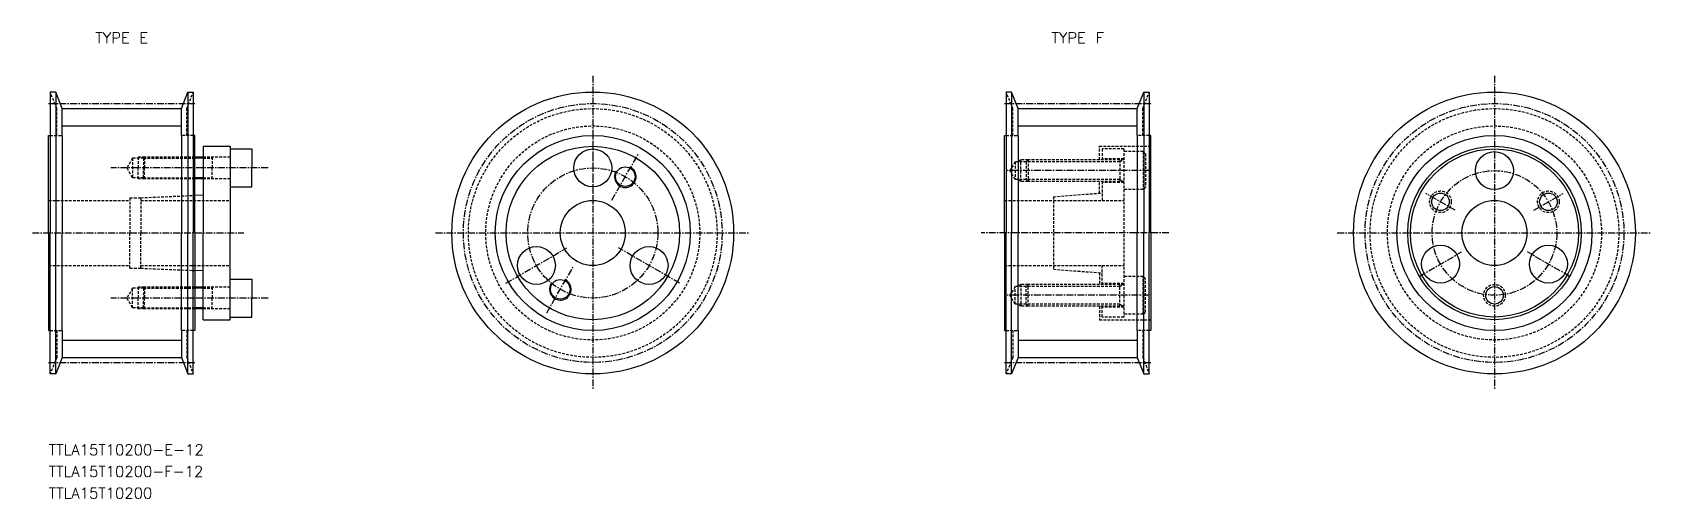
# Model space of a CAD drawing. Extents: x 418 to 717, y 28213 to 28299.
import ezdxf
from ezdxf.enums import TextEntityAlignment as Align

# ---------------------------------------------------------------- set-up
doc = ezdxf.new("R2010")
doc.units = 0
doc.linetypes.add('CENTER', pattern=[2, 1.25, -0.25, 0.25, -0.25])
doc.linetypes.add('DASHED', pattern=[0.75, 0.5, -0.25])
doc.layers.get('0').update_dxf_attribs({"linetype": 'CONTINUOUS'})
doc.layers.add('CENTER', color=1, linetype='CENTER')
doc.styles.add('MISUMI', font='txt.shx')

msp = doc.modelspace()

# ---------------------------------------------------------------- linework, layer by layer
at = {"color": 7, "linetype": 'CONTINUOUS'}
for p, q in [((421.01, 28287.81), (421.01, 28261.81)), ((422.01, 28287.81), (421.01, 28287.81)), ((422.01, 28287.81), (422.01, 28261.81)), ((423.21, 28284.76), (422.01, 28287.81)), ((445.21, 28284.76), (446.41, 28287.81)), ((446.41, 28287.81), (446.41, 28261.81)), ((446.41, 28287.81), (447.41, 28287.81)), ((447.41, 28287.81), (447.41, 28261.81)), ((597.43, 28287.81), (597.43, 28261.81)), ((598.43, 28287.81), (597.43, 28287.81)), ((598.43, 28287.81), (598.43, 28261.81)), ((599.63, 28284.76), (598.43, 28287.81)), ((621.63, 28284.76), (622.83, 28287.81)), ((622.83, 28287.81), (622.83, 28261.81)), ((622.83, 28287.81), (623.83, 28287.81)), ((623.83, 28287.81), (623.83, 28261.81)), ((423.21, 28284.76), (445.21, 28284.76)), ((423.21, 28279.81), (423.21, 28284.76)), ((445.21, 28279.81), (445.21, 28284.76)), ((599.63, 28284.76), (621.63, 28284.76)), ((599.63, 28279.81), (599.63, 28284.76)), ((621.63, 28279.81), (621.63, 28284.76)), ((420.71, 28261.81), (420.71, 28279.81)), ((420.71, 28279.81), (421.01, 28279.81)), ((423.21, 28279.81), (423.21, 28261.81)), ((445.21, 28279.81), (445.21, 28261.81)), ((447.71, 28279.81), (447.41, 28279.81)), ((447.71, 28261.81), (447.71, 28279.81)), ((597.13, 28261.81), (597.13, 28279.81)), ((597.13, 28279.81), (597.43, 28279.81)), ((599.63, 28279.81), (599.63, 28261.81)), ((621.63, 28279.81), (621.63, 28261.81)), ((624.13, 28279.81), (623.83, 28279.81)), ((624.13, 28261.81), (624.13, 28279.81)), ((449.21, 28275.81), (447.71, 28275.81)), ((449.21, 28277.81), (449.21, 28275.81)), ((449.21, 28277.81), (454.21, 28277.81)), ((449.21, 28275.81), (449.21, 28271.81)), ((454.21, 28277.81), (454.21, 28277.31)), ((454.21, 28277.31), (454.21, 28270.31)), ((454.21, 28277.31), (458.21, 28277.31)), ((458.21, 28277.31), (458.21, 28273.81)), ((458.21, 28270.31), (458.21, 28273.81)), ((449.21, 28271.81), (447.71, 28271.81)), ((449.21, 28271.81), (449.21, 28268.81)), ((454.21, 28270.31), (454.21, 28261.81)), ((454.21, 28270.31), (458.21, 28270.31)), ((449.21, 28268.81), (447.71, 28268.75)), ((449.21, 28268.81), (449.21, 28261.81)), ((420.71, 28261.81), (420.71, 28243.81)), ((421.01, 28235.81), (421.01, 28261.81)), ((422.01, 28235.81), (422.01, 28261.81)), ((423.21, 28243.81), (423.21, 28261.81)), ((445.21, 28243.81), (445.21, 28261.81)), ((446.41, 28235.81), (446.41, 28261.81)), ((447.41, 28235.81), (447.41, 28261.81)), ((447.71, 28261.81), (447.71, 28243.81)), ((449.21, 28254.81), (449.21, 28261.81)), ((454.21, 28253.31), (454.21, 28261.81)), ((597.13, 28261.81), (597.13, 28243.81)), ((597.43, 28235.81), (597.43, 28261.81)), ((598.43, 28235.81), (598.43, 28261.81)), ((599.63, 28243.81), (599.63, 28261.81)), ((621.63, 28243.81), (621.63, 28261.81)), ((622.83, 28235.81), (622.83, 28261.81)), ((623.83, 28235.81), (623.83, 28261.81)), ((624.13, 28261.81), (624.13, 28243.81)), ((449.21, 28254.81), (447.71, 28254.88)), ((449.21, 28251.81), (449.21, 28254.81)), ((449.21, 28251.81), (447.71, 28251.81)), ((449.21, 28247.81), (449.21, 28251.81)), ((454.21, 28246.31), (454.21, 28253.31)), ((454.21, 28253.31), (458.21, 28253.31)), ((458.21, 28253.31), (458.21, 28249.81)), ((458.21, 28246.31), (458.21, 28249.81)), ((449.21, 28247.81), (447.71, 28247.81)), ((449.21, 28245.81), (449.21, 28247.81)), ((449.21, 28245.81), (454.21, 28245.81)), ((454.21, 28246.31), (458.21, 28246.31)), ((454.21, 28245.81), (454.21, 28246.31)), ((420.71, 28243.81), (421.01, 28243.81)), ((423.21, 28243.81), (423.21, 28238.86)), ((445.21, 28243.81), (445.21, 28238.86)), ((447.71, 28243.81), (447.41, 28243.81)), ((597.13, 28243.81), (597.43, 28243.81)), ((599.63, 28243.81), (599.63, 28238.86)), ((621.63, 28243.81), (621.63, 28238.86)), ((624.13, 28243.81), (623.83, 28243.81)), ((423.21, 28238.86), (422.01, 28235.81)), ((423.21, 28238.86), (445.21, 28238.86)), ((445.21, 28238.86), (446.41, 28235.81)), ((599.63, 28238.86), (598.43, 28235.81)), ((599.63, 28238.86), (621.63, 28238.86)), ((621.63, 28238.86), (622.83, 28235.81)), ((422.01, 28235.81), (421.01, 28235.81)), ((446.41, 28235.81), (447.41, 28235.81)), ((598.43, 28235.81), (597.43, 28235.81)), ((622.83, 28235.81), (623.83, 28235.81))]:
    msp.add_line(p, q, dxfattribs=at)
at = {"color": 3, "linetype": 'DASHED'}
for p, q in [((422.21, 28284.76), (421.01, 28287.81)), ((446.21, 28284.76), (447.41, 28287.81)), ((598.63, 28284.76), (597.43, 28287.81)), ((622.63, 28284.76), (623.83, 28287.81)), ((422.21, 28279.81), (422.21, 28284.76)), ((446.21, 28279.81), (446.21, 28284.76)), ((598.63, 28279.81), (598.63, 28284.76)), ((622.63, 28279.81), (622.63, 28284.76)), ((421.01, 28279.81), (423.21, 28279.81)), ((447.41, 28279.81), (445.21, 28279.81)), ((597.43, 28279.81), (599.63, 28279.81)), ((623.83, 28279.81), (621.63, 28279.81)), ((436.21, 28275.61), (435.17, 28273.81)), ((438.21, 28275.61), (436.21, 28275.61)), ((436.21, 28275.61), (436.21, 28272.01)), ((437.21, 28275.81), (437.21, 28273.81)), ((438.41, 28275.81), (437.21, 28275.81)), ((438.41, 28275.81), (438.21, 28275.61)), ((438.21, 28275.61), (447.71, 28275.61)), ((438.21, 28275.61), (438.21, 28273.81)), ((447.71, 28275.81), (438.41, 28275.81)), ((438.41, 28275.81), (438.41, 28273.81)), ((454.21, 28275.81), (449.21, 28275.81)), ((449.21, 28275.61), (450.88, 28275.61)), ((450.88, 28275.81), (450.88, 28273.81)), ((614.63, 28277.81), (624.13, 28277.81)), ((614.63, 28275.31), (614.63, 28277.81)), ((619.13, 28277.31), (615.13, 28277.31)), ((615.13, 28277.31), (615.13, 28275.31)), ((619.13, 28277.31), (619.13, 28246.31)), ((622.73, 28276.81), (619.13, 28276.81)), ((622.73, 28276.81), (622.73, 28269.81)), ((622.73, 28276.81), (623.13, 28276.41)), ((623.13, 28276.41), (623.13, 28270.21)), ((436.21, 28272.01), (435.17, 28273.81)), ((437.21, 28271.81), (437.21, 28273.81)), ((438.21, 28272.01), (438.21, 28273.81)), ((438.41, 28271.81), (438.41, 28273.81)), ((450.88, 28271.81), (450.88, 28273.81)), ((599.06, 28274.93), (598.13, 28273.31)), ((599.06, 28271.69), (598.13, 28273.31)), ((599.06, 28274.93), (599.06, 28271.69)), ((601.13, 28274.93), (599.06, 28274.93)), ((600.13, 28275.31), (599.47, 28274.93)), ((600.13, 28271.31), (600.13, 28275.31)), ((601.51, 28275.31), (600.13, 28275.31)), ((601.13, 28274.93), (601.51, 28275.31)), ((618.43, 28274.93), (601.13, 28274.93)), ((601.13, 28274.93), (601.13, 28271.69)), ((619.13, 28275.31), (601.51, 28275.31)), ((601.51, 28275.31), (601.51, 28271.31)), ((619.13, 28275.51), (615.13, 28275.51)), ((618.43, 28275.31), (618.43, 28271.31)), ((618.43, 28274.93), (619.08, 28275.31)), ((438.21, 28272.01), (436.21, 28272.01)), ((438.41, 28271.81), (437.21, 28271.81)), ((438.21, 28272.01), (447.71, 28272.01)), ((438.41, 28271.81), (438.21, 28272.01)), ((447.71, 28271.81), (438.41, 28271.81)), ((449.21, 28272.01), (450.88, 28272.01)), ((454.21, 28271.81), (449.21, 28271.81)), ((601.13, 28271.69), (599.06, 28271.69)), ((600.13, 28271.31), (599.47, 28271.69)), ((601.51, 28271.31), (600.13, 28271.31)), ((618.43, 28271.69), (601.13, 28271.69)), ((601.51, 28271.31), (601.13, 28271.69)), ((619.13, 28271.31), (601.51, 28271.31)), ((614.63, 28269.15), (614.63, 28271.31)), ((615.13, 28271.31), (615.13, 28267.81)), ((619.13, 28271.11), (615.13, 28271.11)), ((618.43, 28271.69), (619.08, 28271.31)), ((622.73, 28269.81), (619.13, 28269.81)), ((622.73, 28269.81), (623.13, 28270.21)), ((420.71, 28267.81), (435.71, 28267.81)), ((435.71, 28268.31), (437.71, 28268.31)), ((435.71, 28268.31), (435.71, 28261.81)), ((437.71, 28268.31), (447.71, 28268.75)), ((437.71, 28268.31), (437.71, 28261.81)), ((437.71, 28267.81), (454.21, 28267.81)), ((597.13, 28267.81), (619.13, 28267.81)), ((606.13, 28268.5), (615.13, 28269.19)), ((606.13, 28268.5), (606.13, 28255.12)), ((435.71, 28255.31), (435.71, 28261.81)), ((437.71, 28255.31), (437.71, 28261.81)), ((420.71, 28255.81), (435.71, 28255.81)), ((435.71, 28255.31), (437.71, 28255.31)), ((437.71, 28255.81), (454.21, 28255.81)), ((437.71, 28255.31), (447.71, 28254.88)), ((597.13, 28255.81), (619.13, 28255.81)), ((606.13, 28255.12), (615.13, 28254.44)), ((615.13, 28252.31), (615.13, 28255.81)), ((437.21, 28251.81), (437.21, 28249.81)), ((438.41, 28251.81), (437.21, 28251.81)), ((438.41, 28251.81), (438.21, 28251.61)), ((447.71, 28251.81), (438.41, 28251.81)), ((438.41, 28251.81), (438.41, 28249.81)), ((454.21, 28251.81), (449.21, 28251.81)), ((450.88, 28251.81), (450.88, 28249.81)), ((599.06, 28251.93), (598.13, 28250.31)), ((599.06, 28248.69), (599.06, 28251.93)), ((601.13, 28251.93), (599.06, 28251.93)), ((600.13, 28252.31), (599.47, 28251.93)), ((600.13, 28252.31), (600.13, 28248.31)), ((601.51, 28252.31), (600.13, 28252.31)), ((601.51, 28252.31), (601.13, 28251.93)), ((618.43, 28251.93), (601.13, 28251.93)), ((601.13, 28248.69), (601.13, 28251.93)), ((619.13, 28252.31), (601.51, 28252.31)), ((601.51, 28248.31), (601.51, 28252.31)), ((614.63, 28254.47), (614.63, 28252.31)), ((619.13, 28252.51), (615.13, 28252.51)), ((618.43, 28248.31), (618.43, 28252.31)), ((618.43, 28251.93), (619.08, 28252.31)), ((622.73, 28253.81), (619.13, 28253.81)), ((622.73, 28246.81), (622.73, 28253.81)), ((622.73, 28253.81), (623.13, 28253.41)), ((623.13, 28247.21), (623.13, 28253.41)), ((436.21, 28251.61), (435.17, 28249.81)), ((436.21, 28248.01), (435.17, 28249.81)), ((438.21, 28251.61), (436.21, 28251.61)), ((436.21, 28248.01), (436.21, 28251.61)), ((437.21, 28247.81), (437.21, 28249.81)), ((438.21, 28251.61), (447.71, 28251.61)), ((438.21, 28251.61), (438.21, 28249.81)), ((438.21, 28248.01), (438.21, 28249.81)), ((438.41, 28247.81), (438.41, 28249.81)), ((449.21, 28251.61), (450.88, 28251.61)), ((450.88, 28247.81), (450.88, 28249.81)), ((599.06, 28248.69), (598.13, 28250.31)), ((601.13, 28248.69), (599.06, 28248.69)), ((600.13, 28248.31), (599.47, 28248.69)), ((618.43, 28248.69), (601.13, 28248.69)), ((601.13, 28248.69), (601.51, 28248.31)), ((618.43, 28248.69), (619.08, 28248.31)), ((438.21, 28248.01), (436.21, 28248.01)), ((438.41, 28247.81), (437.21, 28247.81)), ((438.21, 28248.01), (447.71, 28248.01)), ((438.41, 28247.81), (438.21, 28248.01)), ((447.71, 28247.81), (438.41, 28247.81)), ((449.21, 28248.01), (450.88, 28248.01)), ((454.21, 28247.81), (449.21, 28247.81)), ((601.51, 28248.31), (600.13, 28248.31)), ((619.13, 28248.31), (601.51, 28248.31)), ((614.63, 28248.31), (614.63, 28245.81)), ((614.63, 28245.81), (624.13, 28245.81)), ((615.13, 28246.31), (615.13, 28248.31)), ((619.13, 28248.11), (615.13, 28248.11)), ((619.13, 28246.31), (615.13, 28246.31)), ((622.73, 28246.81), (619.13, 28246.81)), ((622.73, 28246.81), (623.13, 28247.21)), ((421.01, 28243.81), (423.21, 28243.81)), ((422.21, 28243.81), (422.21, 28238.86)), ((447.41, 28243.81), (445.21, 28243.81)), ((446.21, 28243.81), (446.21, 28238.86)), ((597.43, 28243.81), (599.63, 28243.81)), ((598.63, 28243.81), (598.63, 28238.86)), ((623.83, 28243.81), (621.63, 28243.81)), ((622.63, 28243.81), (622.63, 28238.86)), ((422.21, 28238.86), (421.01, 28235.81)), ((446.21, 28238.86), (447.41, 28235.81)), ((598.63, 28238.86), (597.43, 28235.81)), ((622.63, 28238.86), (623.83, 28235.81))]:
    msp.add_line(p, q, dxfattribs=at)
at = {"color": 3, "linetype": 'CONTINUOUS'}
for p, q in [((423.21, 28281.56), (445.21, 28281.56)), ((599.63, 28281.56), (621.63, 28281.56)), ((423.21, 28242.06), (445.21, 28242.06)), ((599.63, 28242.06), (621.63, 28242.06))]:
    msp.add_line(p, q, dxfattribs=at)
at = {"color": 3}
for p, q in [((449.21, 28275.61), (447.71, 28275.61)), ((449.21, 28272.01), (447.71, 28272.01)), ((449.21, 28251.61), (447.71, 28251.61)), ((449.21, 28248.01), (447.71, 28248.01))]:
    msp.add_line(p, q, dxfattribs=at)
at = {"color": 7, "linetype": 'CONTINUOUS'}
for centre, radius in [((521.13, 28261.81), 26), ((687.54, 28261.81), 26), ((521.13, 28261.81), 18), ((687.54, 28261.81), 18), ((521.13, 28261.81), 16), ((521.13, 28261.81), 16), ((521.13, 28273.81), 3.5), ((687.54, 28261.81), 16), ((687.54, 28261.81), 15.5), ((687.54, 28273.31), 3.5), ((527.13, 28272.2), 1.8), ((521.13, 28261.81), 6), ((677.58, 28267.56), 1.62), ((687.54, 28261.81), 6), ((697.5, 28267.56), 1.62), ((510.73, 28255.81), 3.5), ((531.52, 28255.81), 3.5), ((677.58, 28256.06), 3.5), ((697.5, 28256.06), 3.5), ((515.13, 28251.42), 1.8), ((687.54, 28250.31), 1.62)]:
    msp.add_circle(centre, radius, dxfattribs=at)
at = {"color": 3, "linetype": 'DASHED'}
for centre, radius in [((521.13, 28261.81), 22.95), ((687.54, 28261.81), 22.95), ((521.13, 28261.81), 19.75), ((687.54, 28261.81), 19.75), ((677.58, 28267.56), 2), ((697.5, 28267.56), 2), ((687.54, 28250.31), 2)]:
    msp.add_circle(centre, radius, dxfattribs=at)
at = {"color": 3, "linetype": 'CONTINUOUS'}
for centre in [(527.13, 28272.2), (515.13, 28251.42)]:
    msp.add_arc(centre, 2, 150, 62, dxfattribs=at)
at = {"layer": 'CENTER', "color": 1, "linetype": 'CENTER'}
for p, q in [((521.13, 28290.81), (521.13, 28232.81)), ((687.54, 28290.81), (687.54, 28232.81)), ((420.71, 28285.69), (447.71, 28285.69)), ((597.13, 28285.69), (624.13, 28285.69)), ((521.13, 28280.31), (521.13, 28267.31)), ((524.63, 28267.87), (529.63, 28276.53)), ((461.21, 28273.81), (432.17, 28273.81)), ((623.81, 28273.31), (597.6, 28273.31)), ((680.29, 28266), (674.88, 28269.12)), ((694.8, 28266), (700.21, 28269.12)), ((417.71, 28261.81), (456.71, 28261.81)), ((492.13, 28261.81), (550.13, 28261.81)), ((627.46, 28261.81), (592.84, 28261.81)), ((658.54, 28261.81), (716.54, 28261.81)), ((505.11, 28252.56), (516.36, 28259.06)), ((537.15, 28252.56), (525.89, 28259.06)), ((673.69, 28253.81), (681.48, 28258.31)), ((701.4, 28253.81), (693.61, 28258.31)), ((512.63, 28247.09), (517.63, 28255.75)), ((461.21, 28249.81), (432.17, 28249.81)), ((623.81, 28250.31), (597.6, 28250.31)), ((420.71, 28237.94), (447.71, 28237.94)), ((597.13, 28237.94), (624.13, 28237.94))]:
    msp.add_line(p, q, dxfattribs=at)
for centre, radius in [((521.13, 28261.81), 23.88), ((687.54, 28261.81), 23.88), ((521.13, 28261.81), 12), ((687.54, 28261.81), 11.5)]:
    msp.add_circle(centre, radius, dxfattribs=at)

# ---------------------------------------------------------------- texts
at = {"color": 7, "linetype": 'CONTINUOUS', "style": 'MISUMI'}
for s, p in [('TYPE E', (434.21, 28297.81)), ('TYPE F', (610.63, 28297.81))]:
    msp.add_text(s, height=2, dxfattribs=at).set_placement(p, align=Align.MIDDLE_CENTER)
for s, p in [('TTLA15T10200-E-12', (420.71, 28220.81)), ('TTLA15T10200-F-12', (420.71, 28216.81)), ('TTLA15T10200', (420.71, 28212.81))]:
    msp.add_text(s, height=2, dxfattribs=at).set_placement(p)

doc.saveas('drawing.dxf')
